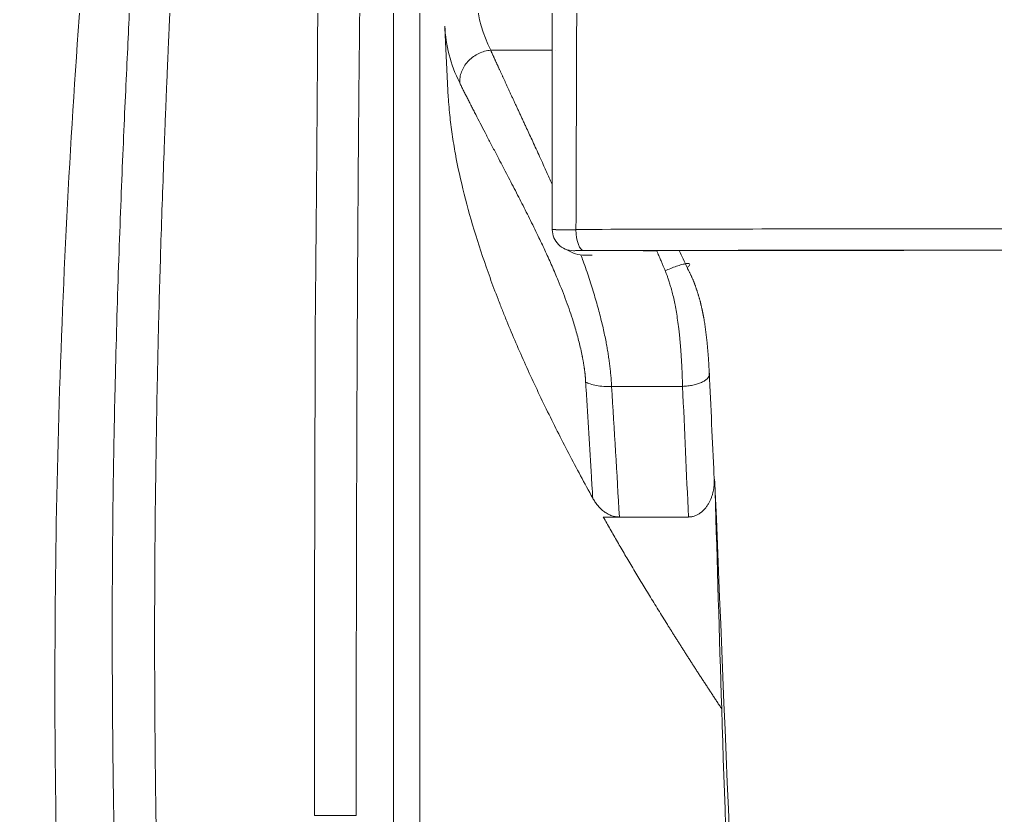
# Model space of a CAD drawing. Extents: x 3349 to 5808, y -3 to 827.
# Drawn here: x 3845.7 to 3864.19, y 367.55 to 382.64 of the extents above; entities that cross this region are included whole.
import ezdxf

# ---------------------------------------------------------------- set-up
doc = ezdxf.new("R2010")
doc.units = 0
doc.header["$LTSCALE"] = 4
doc.header["$MEASUREMENT"] = 0
doc.layers.add('1', color=7, linetype='CONTINUOUS')

msp = doc.modelspace()

# ---------------------------------------------------------------- linework, layer by layer
at = {"layer": '1', "color": 7, "linetype": 'Continuous', "lineweight": 18}
for p, q in [((3853.759, 382.481), (3853.824, 381.162)), ((3856.019, 378.298), (3856.194, 378.214)), ((3857.067, 373.211), (3858.374, 373.211)), ((3851.285, 367.554), (3852.078, 367.554))]:
    msp.add_line(p, q, dxfattribs=at)
at = {"layer": '1', "color": 7, "linetype": 'Continuous', "lineweight": 13}
for p, q in [((3854.627, 382.059), (3855.793, 382.058)), ((3858.263, 375.687), (3856.918, 375.687))]:
    msp.add_line(p, q, dxfattribs=at)
at = {"layer": '1', "color": 7, "linetype": 'Continuous', "lineweight": 18}
for centre, major_axis, ratio, start_param, end_param in [((3867.788, 383.17), (13.433, 0), 0.413466, 2.674815, 3.343119), ((3856.193, 378.658), (-0.173, -0.36), 0.999927, 5.160838, 6.731779), ((3856.367, 378.574), (-0.173, -0.36), 0.999927, 6.283175, 6.731797), ((3859.365, 367.527), (-0.643, 18.915), 0.015416, 1.2386, 1.461747), ((3859.364, 367.524), (-0.643, 18.9), 0.015416, 1.461515, 1.99653)]:
    msp.add_ellipse(centre, major_axis=major_axis, ratio=ratio, start_param=start_param, end_param=end_param, dxfattribs=at)
at = {"layer": '1', "color": 7, "linetype": 'Continuous', "lineweight": 13}
msp.add_ellipse((3856.393, 378.66), major_axis=(-0.001, 0.4), ratio=0.374833, start_param=1.578289, end_param=3.135943, dxfattribs=at)
at = {"layer": '1', "color": 7, "linetype": 'Continuous', "lineweight": 18}
for points, knots in [([(3867.787, 577.688), (3866.647, 577.688), (3865.515, 577.653), (3863.272, 577.515), (3862.162, 577.412), (3858.869, 577.008), (3856.725, 576.611), (3852.571, 575.59), (3850.561, 574.967), (3847.66, 573.886), (3846.713, 573.501), (3844.859, 572.687), (3843.952, 572.258), (3841.296, 570.908), (3839.611, 569.926), (3836.42, 567.83), (3834.915, 566.716), (3832.091, 564.386), (3830.771, 563.17), (3828.317, 560.663), (3827.183, 559.372), (3825.096, 556.742), (3824.143, 555.404), (3822.412, 552.702), (3821.632, 551.339), (3820.237, 548.61), (3819.622, 547.243), (3818.545, 544.523), (3818.083, 543.17), (3817.299, 540.493), (3816.978, 539.169), (3816.461, 536.563), (3816.264, 535.281), (3815.98, 532.77), (3815.892, 531.541), (3815.811, 529.142), (3815.818, 527.973), (3815.916, 525.699), (3816.007, 524.595), (3816.256, 522.458), (3816.414, 521.425), (3816.785, 519.431), (3816.998, 518.47), (3817.466, 516.623), (3817.722, 515.737), (3818.261, 514.038), (3818.545, 513.225), (3819.13, 511.673), (3819.431, 510.933), (3820.04, 509.523), (3820.348, 508.854), (3820.961, 507.583), (3821.267, 506.982), (3821.868, 505.845), (3822.163, 505.31), (3822.737, 504.302), (3823.015, 503.83), (3823.547, 502.945), (3823.802, 502.533), (3824.284, 501.767), (3824.511, 501.413), (3825.146, 500.434), (3825.509, 499.894), (3825.951, 499.247), (3826.081, 499.059), (3826.25, 498.816), (3826.302, 498.742), (3826.373, 498.641), (3826.407, 498.593), (3826.444, 498.541), (3826.461, 498.516), (3826.47, 498.504), (3826.474, 498.498), (3826.476, 498.495), (3826.477, 498.494), (3826.477, 498.493), (3826.478, 498.493), (3826.478, 498.492), (3826.478, 498.492), (3826.478, 498.492), (3826.478, 498.492), (3826.478, 498.492), (3827.078, 497.644), (3827.7, 496.803), (3828.999, 495.145), (3829.675, 494.328), (3830.726, 493.122), (3831.082, 492.724), (3831.807, 491.933), (3832.175, 491.541), (3833.296, 490.377), (3834.063, 489.615), (3835.223, 488.48), (3835.611, 488.103), (3836.388, 487.348), (3836.776, 486.97), (3837.939, 485.83), (3838.712, 485.064), (3840.242, 483.506), (3840.999, 482.715), (3842.486, 481.1), (3843.217, 480.275), (3844.636, 478.582), (3845.326, 477.714), (3846.647, 475.926), (3847.279, 475.006), (3848.171, 473.584), (3848.459, 473.103), (3849.014, 472.126), (3849.281, 471.631), (3850.053, 470.124), (3850.528, 469.093), (3851.177, 467.513), (3851.383, 466.981), (3851.774, 465.906), (3851.96, 465.363), (3852.487, 463.722), (3852.799, 462.61), (3853.355, 460.359), (3853.598, 459.219), (3854.023, 456.919), (3854.205, 455.759), (3854.521, 453.422), (3854.655, 452.245), (3854.885, 449.88), (3854.982, 448.691), (3855.086, 447.198), (3855.109, 446.862), (3855.131, 446.52), (3855.133, 446.478), (3855.134, 446.469), (3855.134, 446.464), (3855.135, 446.449), (3855.137, 446.42), (3855.144, 446.313), (3855.159, 446.059), (3855.211, 445.197), (3855.253, 444.404), (3855.346, 442.48), (3855.397, 432.158), (3855.485, 429.491), (3855.52, 428.132), (3855.58, 425.364), (3855.605, 423.955), (3855.646, 421.087), (3855.664, 419.628), (3855.695, 416.66), (3855.708, 415.152), (3855.73, 412.085), (3855.74, 410.527), (3855.749, 408.746), (3855.75, 408.523), (3855.751, 408.297), (3855.751, 408.269), (3855.751, 408.264), (3855.751, 408.262), (3855.751, 408.258), (3855.751, 408.249), (3855.751, 408.224), (3855.752, 408.14), (3855.753, 407.942), (3855.756, 407.275), (3855.758, 406.676), (3855.764, 405.252), (3855.767, 404.322), (3855.775, 401.586), (3855.779, 399.837), (3855.785, 396.489), (3855.787, 394.889), (3855.791, 390.315), (3855.792, 387.565), (3855.793, 382.663), (3855.793, 380.511), (3855.793, 378.658)], [0, 0, 0, 0, 0.007812, 0.007812, 0.015625, 0.015625, 0.03125, 0.03125, 0.046875, 0.046875, 0.054687, 0.054687, 0.0625, 0.0625, 0.078125, 0.078125, 0.09375, 0.09375, 0.109375, 0.109375, 0.125, 0.125, 0.140625, 0.140625, 0.15625, 0.15625, 0.171875, 0.171875, 0.1875, 0.1875, 0.203125, 0.203125, 0.21875, 0.21875, 0.234375, 0.234375, 0.25, 0.25, 0.265625, 0.265625, 0.28125, 0.28125, 0.296875, 0.296875, 0.3125, 0.3125, 0.328125, 0.328125, 0.34375, 0.34375, 0.359375, 0.359375, 0.375, 0.375, 0.390625, 0.390625, 0.40625, 0.40625, 0.421875, 0.421875, 0.4375, 0.4375, 0.46875, 0.46875, 0.484375, 0.484375, 0.492187, 0.492187, 0.496094, 0.498047, 0.499023, 0.499512, 0.499756, 0.499878, 0.499939, 0.499969, 0.499985, 0.499992, 0.499996, 0.499998, 0.499998, 0.5, 0.5, 0.515625, 0.515625, 0.53125, 0.53125, 0.539062, 0.539062, 0.546875, 0.546875, 0.5625, 0.5625, 0.570312, 0.570312, 0.578125, 0.578125, 0.59375, 0.59375, 0.609375, 0.609375, 0.625, 0.625, 0.640625, 0.640625, 0.65625, 0.65625, 0.664062, 0.664062, 0.671875, 0.671875, 0.6875, 0.6875, 0.695312, 0.695312, 0.703125, 0.703125, 0.71875, 0.71875, 0.734375, 0.734375, 0.75, 0.75, 0.765625, 0.765625, 0.78125, 0.78125, 0.785156, 0.785645, 0.785706, 0.785706, 0.785767, 0.785767, 0.785889, 0.786133, 0.787109, 0.789062, 0.796875, 0.796875, 0.8125, 0.8125, 0.828125, 0.828125, 0.84375, 0.84375, 0.859375, 0.859375, 0.875, 0.875, 0.890625, 0.890625, 0.892578, 0.892822, 0.892853, 0.892853, 0.892868, 0.892868, 0.892883, 0.892944, 0.893066, 0.893555, 0.894531, 0.898437, 0.898437, 0.90625, 0.90625, 0.921875, 0.921875, 0.9375, 0.9375, 0.96875, 0.96875, 1, 1, 1, 1]), ([(3847.145, 386.448), (3846.891, 383.77), (3846.699, 381.087), (3846.44, 375.712), (3846.373, 373.024), (3846.367, 368.988), (3846.38, 367.644), (3846.441, 364.956), (3846.487, 363.613), (3846.678, 359.587), (3846.874, 356.907), (3847.146, 354.229)], [0, 0, 0, 0, 0.25, 0.25, 0.5, 0.5, 0.625, 0.625, 0.75, 0.75, 1, 1, 1, 1]), ([(3849.427, 348.831), (3849.427, 348.833), (3849.426, 348.84), (3849.425, 348.854), (3849.423, 348.875), (3849.42, 348.904), (3849.417, 348.943), (3849.412, 348.994), (3849.405, 349.058), (3849.396, 349.138), (3849.384, 349.236), (3849.37, 349.357), (3849.353, 349.501), (3849.332, 349.675), (3849.307, 349.88), (3849.278, 350.123), (3849.246, 350.405), (3849.209, 350.733), (3849.169, 351.111), (3849.126, 351.542), (3849.079, 352.031), (3849.03, 352.582), (3848.978, 353.201), (3848.922, 353.881), (3848.866, 354.614), (3848.809, 355.384), (3848.753, 356.19), (3848.698, 357.028), (3848.644, 357.899), (3848.593, 358.801), (3848.553, 359.567), (3848.523, 360.179), (3848.502, 360.627), (3848.481, 361.079), (3848.462, 361.534), (3848.443, 361.992), (3848.425, 362.453), (3848.408, 362.917), (3848.391, 363.384), (3848.375, 363.855), (3848.361, 364.329), (3848.347, 364.806), (3848.334, 365.285), (3848.321, 365.766), (3848.31, 366.249), (3848.299, 366.733), (3848.29, 367.216), (3848.283, 367.577), (3848.279, 367.833), (3848.277, 368), (3848.274, 368.217), (3848.271, 368.482), (3848.268, 368.796), (3848.265, 369.16), (3848.262, 369.572), (3848.26, 370.032), (3848.258, 370.54), (3848.258, 371.245), (3848.261, 372.077), (3848.267, 372.967), (3848.275, 373.706), (3848.284, 374.287), (3848.293, 374.901), (3848.307, 375.728), (3848.334, 376.938), (3848.378, 378.48), (3848.417, 379.593), (3848.441, 380.23), (3848.445, 380.339), (3848.449, 380.448), (3848.453, 380.555), (3848.457, 380.662), (3848.461, 380.767), (3848.466, 380.872), (3848.47, 380.976), (3848.474, 381.079), (3848.478, 381.181), (3848.482, 381.283), (3848.486, 381.383), (3848.491, 381.482), (3848.495, 381.581), (3848.499, 381.678), (3848.503, 381.775), (3848.507, 381.871), (3848.511, 381.965), (3848.515, 382.059), (3848.519, 382.152), (3848.523, 382.244), (3848.527, 382.335), (3848.531, 382.425), (3848.535, 382.514), (3848.539, 382.602), (3848.543, 382.689), (3848.547, 382.775), (3848.551, 382.861), (3848.555, 382.945), (3848.558, 383.028), (3848.562, 383.111), (3848.566, 383.192), (3848.569, 383.272), (3848.573, 383.352), (3848.577, 383.43), (3848.58, 383.508), (3848.584, 383.584), (3848.587, 383.659), (3848.59, 383.734), (3848.594, 383.807), (3848.597, 383.88), (3848.6, 383.951), (3848.603, 384.022), (3848.607, 384.091), (3848.61, 384.159), (3848.613, 384.227), (3848.616, 384.293), (3848.619, 384.358), (3848.621, 384.423), (3848.624, 384.486), (3848.627, 384.548), (3848.63, 384.61), (3848.632, 384.67), (3848.635, 384.729), (3848.637, 384.787), (3848.64, 384.845), (3848.642, 384.901), (3848.644, 384.956), (3848.646, 385.01), (3848.648, 385.063), (3848.651, 385.116), (3848.653, 385.167), (3848.654, 385.217), (3848.656, 385.266), (3848.658, 385.314), (3848.66, 385.361), (3848.661, 385.408), (3848.663, 385.453), (3848.665, 385.497), (3848.666, 385.54), (3848.667, 385.582), (3848.669, 385.623), (3848.67, 385.663), (3848.671, 385.702), (3848.672, 385.741), (3848.673, 385.778), (3848.674, 385.814), (3848.675, 385.849), (3848.675, 385.883), (3848.676, 385.916), (3848.677, 385.948), (3848.677, 385.979), (3848.678, 386.009), (3848.678, 386.038), (3848.678, 386.066), (3848.678, 386.093), (3848.679, 386.119), (3848.679, 386.144), (3848.678, 386.168), (3848.678, 386.191), (3848.678, 386.213), (3848.678, 386.234), (3848.677, 386.254), (3848.677, 386.273), (3848.676, 386.291), (3848.676, 386.302), (3848.676, 386.307)], [0, 0, 0, 0, 0.00099, 0.002837, 0.005539, 0.009095, 0.0135, 0.018752, 0.024849, 0.031786, 0.039564, 0.048182, 0.057642, 0.067949, 0.079107, 0.09112, 0.103993, 0.117734, 0.13235, 0.147828, 0.164129, 0.181242, 0.199199, 0.218109, 0.23702, 0.255925, 0.274805, 0.29363, 0.312461, 0.331392, 0.350379, 0.359268, 0.368144, 0.376998, 0.385827, 0.394638, 0.403437, 0.412231, 0.421028, 0.429834, 0.438657, 0.447499, 0.456356, 0.465222, 0.47409, 0.482954, 0.491808, 0.500646, 0.502803, 0.505861, 0.509821, 0.514683, 0.520445, 0.527111, 0.534686, 0.543173, 0.55257, 0.562872, 0.582437, 0.59932, 0.613535, 0.625086, 0.633277, 0.649819, 0.674719, 0.707978, 0.749589, 0.7523, 0.755009, 0.757716, 0.760421, 0.763123, 0.765823, 0.768521, 0.771217, 0.77391, 0.776601, 0.77929, 0.781977, 0.784661, 0.787343, 0.790023, 0.7927, 0.795376, 0.798049, 0.800719, 0.803388, 0.806054, 0.808717, 0.811379, 0.814038, 0.816694, 0.819349, 0.822001, 0.824651, 0.827298, 0.829943, 0.832586, 0.835226, 0.837864, 0.840499, 0.843132, 0.845763, 0.848391, 0.851017, 0.853641, 0.856262, 0.858881, 0.861497, 0.864111, 0.866722, 0.869331, 0.871938, 0.874542, 0.877144, 0.879744, 0.882341, 0.884936, 0.887529, 0.89012, 0.892708, 0.895295, 0.897879, 0.900462, 0.903043, 0.905622, 0.908199, 0.910775, 0.913349, 0.915921, 0.918492, 0.921061, 0.923629, 0.926195, 0.92876, 0.931323, 0.933886, 0.936447, 0.939007, 0.941565, 0.944123, 0.946679, 0.949234, 0.951787, 0.954339, 0.95689, 0.959439, 0.961986, 0.964532, 0.967077, 0.96962, 0.972161, 0.974701, 0.977239, 0.979775, 0.98231, 0.984842, 0.987373, 0.989902, 0.99243, 0.994955, 0.997478, 1, 1, 1, 1]), ([(3852.788, 385.924), (3852.788, 385.924), (3852.788, 385.923), (3852.788, 385.912), (3852.788, 385.876), (3852.788, 385.75), (3852.788, 385.66), (3852.788, 385.426), (3852.788, 385.283), (3852.788, 384.944), (3852.788, 384.749), (3852.788, 384.308), (3852.788, 384.063), (3852.788, 383.524), (3852.788, 383.231), (3852.788, 382.599), (3852.788, 382.26), (3852.788, 381.54), (3852.788, 381.159), (3852.788, 380.358), (3852.788, 379.937), (3852.788, 379.062), (3852.788, 378.606), (3852.788, 377.664), (3852.788, 377.177), (3852.788, 376.176), (3852.788, 375.663), (3852.788, 374.612), (3852.788, 374.076), (3852.788, 372.986), (3852.788, 372.432), (3852.788, 371.311), (3852.788, 370.744), (3852.788, 369.603), (3852.788, 369.028), (3852.788, 367.876), (3852.788, 367.299), (3852.788, 366.146), (3852.788, 365.571), (3852.788, 364.429), (3852.788, 363.861), (3852.788, 362.739), (3852.788, 362.183), (3852.788, 361.091), (3852.788, 360.553), (3852.788, 360.026)], [0, 0, 0, 0, 0.008025, 0.008025, 0.055262, 0.055262, 0.102499, 0.102499, 0.149736, 0.149736, 0.196973, 0.196973, 0.24421, 0.24421, 0.291447, 0.291447, 0.338683, 0.338683, 0.38592, 0.38592, 0.433157, 0.433157, 0.480394, 0.480394, 0.527631, 0.527631, 0.574868, 0.574868, 0.622105, 0.622105, 0.669342, 0.669342, 0.716579, 0.716579, 0.763816, 0.763816, 0.811052, 0.811052, 0.858289, 0.858289, 0.905526, 0.905526, 0.952763, 0.952763, 1, 1, 1, 1]), ([(3852.078, 367.554), (3852.078, 368.468), (3852.078, 369.382), (3852.081, 371.191), (3852.082, 372.086), (3852.087, 373.838), (3852.09, 374.695), (3852.096, 376.353), (3852.1, 377.154), (3852.109, 378.682), (3852.114, 379.41), (3852.125, 380.777), (3852.13, 381.417), (3852.143, 382.594), (3852.149, 383.132), (3852.163, 384.094), (3852.17, 384.518), (3852.177, 384.882)], [0, 0, 0, 0, 0.125, 0.125, 0.25, 0.25, 0.375, 0.375, 0.5, 0.5, 0.625, 0.625, 0.75, 0.75, 0.875, 0.875, 1, 1, 1, 1]), ([(3851.349, 382.848), (3851.349, 382.835), (3851.349, 382.81), (3851.349, 382.771), (3851.349, 382.732), (3851.349, 382.693), (3851.348, 382.654), (3851.348, 382.614), (3851.348, 382.575), (3851.348, 382.535), (3851.348, 382.495), (3851.347, 382.455), (3851.347, 382.414), (3851.347, 382.374), (3851.347, 382.333), (3851.347, 382.292), (3851.346, 382.251), (3851.346, 382.209), (3851.346, 382.168), (3851.346, 382.126), (3851.345, 382.084), (3851.345, 382.042), (3851.345, 382), (3851.345, 381.957), (3851.344, 381.914), (3851.344, 381.871), (3851.344, 381.828), (3851.344, 381.785), (3851.343, 381.742), (3851.343, 381.698), (3851.343, 381.654), (3851.342, 381.61), (3851.342, 381.566), (3851.342, 381.521), (3851.342, 381.477), (3851.341, 381.432), (3851.341, 381.387), (3851.341, 381.342), (3851.34, 381.297), (3851.34, 381.251), (3851.34, 381.205), (3851.339, 381.16), (3851.339, 381.114), (3851.339, 381.067), (3851.338, 381.021), (3851.338, 380.974), (3851.338, 380.927), (3851.337, 380.88), (3851.337, 380.833), (3851.337, 380.786), (3851.336, 380.738), (3851.336, 380.691), (3851.336, 380.643), (3851.335, 380.595), (3851.335, 380.547), (3851.334, 380.498), (3851.334, 380.45), (3851.334, 380.401), (3851.333, 380.352), (3851.333, 380.303), (3851.333, 380.253), (3851.332, 380.204), (3851.332, 380.154), (3851.331, 380.104), (3851.331, 380.054), (3851.331, 380.004), (3851.33, 379.954), (3851.33, 379.903), (3851.329, 379.853), (3851.329, 379.802), (3851.329, 379.751), (3851.328, 379.7), (3851.328, 379.648), (3851.327, 379.597), (3851.327, 379.545), (3851.326, 379.493), (3851.326, 379.441), (3851.325, 379.389), (3851.325, 379.336), (3851.325, 379.284), (3851.324, 379.231), (3851.324, 379.178), (3851.323, 379.125), (3851.323, 379.072), (3851.322, 379.019), (3851.322, 378.965), (3851.321, 378.911), (3851.321, 378.858), (3851.32, 378.804), (3851.32, 378.749), (3851.319, 378.695), (3851.319, 378.641), (3851.318, 378.586), (3851.318, 378.531), (3851.317, 378.476), (3851.317, 378.421), (3851.316, 378.366), (3851.316, 378.31), (3851.315, 378.255), (3851.315, 378.199), (3851.314, 378.143), (3851.314, 378.087), (3851.313, 378.031), (3851.313, 377.974), (3851.312, 377.918), (3851.312, 377.861), (3851.311, 377.804), (3851.311, 377.747), (3851.31, 377.69), (3851.31, 377.633), (3851.309, 377.575), (3851.308, 377.518), (3851.308, 377.46), (3851.307, 377.402), (3851.307, 377.344), (3851.306, 377.286), (3851.306, 377.228), (3851.305, 377.169), (3851.304, 377.11), (3851.304, 377.052), (3851.303, 377.012), (3851.303, 376.993)], [0, 0, 0, 0, 0.008235, 0.016473, 0.024714, 0.032958, 0.041204, 0.049453, 0.057706, 0.065961, 0.074219, 0.082479, 0.090743, 0.099009, 0.107279, 0.115551, 0.123826, 0.132104, 0.140384, 0.148668, 0.156954, 0.165244, 0.173536, 0.181831, 0.190128, 0.198429, 0.206733, 0.215039, 0.223348, 0.23166, 0.239975, 0.248293, 0.256614, 0.264937, 0.273263, 0.281593, 0.289925, 0.29826, 0.306597, 0.314938, 0.323281, 0.331628, 0.339977, 0.348329, 0.356684, 0.365041, 0.373402, 0.381765, 0.390131, 0.398501, 0.406873, 0.415247, 0.423625, 0.432006, 0.440389, 0.448775, 0.457164, 0.465556, 0.473951, 0.482349, 0.490749, 0.499152, 0.507559, 0.515968, 0.524379, 0.532794, 0.541212, 0.549632, 0.558056, 0.566482, 0.574911, 0.583343, 0.591777, 0.600215, 0.608655, 0.617099, 0.625545, 0.633994, 0.642446, 0.6509, 0.659358, 0.667818, 0.676281, 0.684748, 0.693216, 0.701688, 0.710163, 0.71864, 0.727121, 0.735604, 0.74409, 0.752579, 0.761071, 0.769566, 0.778063, 0.786563, 0.795067, 0.803573, 0.812082, 0.820593, 0.829108, 0.837625, 0.846146, 0.854669, 0.863195, 0.871724, 0.880256, 0.88879, 0.897328, 0.905868, 0.914411, 0.922957, 0.931506, 0.940058, 0.948612, 0.95717, 0.96573, 0.974293, 0.982859, 0.991428, 1, 1, 1, 1]), ([(3854.04, 381.438), (3853.953, 381.615), (3853.885, 381.794), (3853.791, 382.153), (3853.764, 382.334), (3853.758, 382.515)], [0, 0, 0, 0, 0.5, 0.5, 1, 1, 1, 1]), ([(3856.426, 375.769), (3856.426, 375.774), (3856.426, 375.784), (3856.425, 375.801), (3856.424, 375.817), (3856.423, 375.833), (3856.422, 375.85), (3856.42, 375.867), (3856.419, 375.885), (3856.417, 375.902), (3856.415, 375.92), (3856.413, 375.939), (3856.411, 375.957), (3856.409, 375.976), (3856.406, 375.995), (3856.403, 376.014), (3856.401, 376.034), (3856.398, 376.054), (3856.395, 376.074), (3856.391, 376.094), (3856.388, 376.115), (3856.384, 376.136), (3856.381, 376.157), (3856.377, 376.178), (3856.373, 376.2), (3856.369, 376.222), (3856.364, 376.245), (3856.353, 376.302), (3856.333, 376.396), (3856.302, 376.526), (3856.268, 376.657), (3856.231, 376.789), (3856.184, 376.94), (3856.128, 377.111), (3856.059, 377.303), (3855.985, 377.497), (3855.895, 377.719), (3855.79, 377.967), (3855.668, 378.238), (3855.558, 378.47), (3855.463, 378.667), (3855.382, 378.83), (3855.301, 378.992), (3855.219, 379.154), (3855.135, 379.317), (3855.051, 379.481), (3854.966, 379.644), (3854.883, 379.804), (3854.802, 379.959), (3854.713, 380.129), (3854.618, 380.309), (3854.52, 380.497), (3854.428, 380.674), (3854.364, 380.799), (3854.322, 380.88), (3854.301, 380.921), (3854.28, 380.961), (3854.26, 381), (3854.24, 381.04), (3854.22, 381.078), (3854.2, 381.116), (3854.181, 381.154), (3854.162, 381.191), (3854.144, 381.228), (3854.126, 381.264), (3854.108, 381.3), (3854.09, 381.335), (3854.073, 381.37), (3854.056, 381.404), (3854.046, 381.427), (3854.04, 381.438)], [0, 0, 0, 0, 0.002341, 0.004711, 0.007108, 0.009534, 0.011989, 0.014474, 0.016988, 0.019533, 0.022109, 0.024716, 0.027355, 0.030025, 0.032727, 0.035462, 0.03823, 0.041031, 0.043865, 0.046733, 0.049635, 0.052571, 0.055541, 0.058546, 0.061586, 0.064662, 0.067772, 0.070919, 0.08884, 0.10685, 0.124991, 0.143301, 0.161819, 0.188324, 0.215516, 0.24348, 0.272292, 0.312776, 0.353936, 0.395928, 0.42203, 0.448546, 0.475503, 0.502927, 0.530844, 0.560216, 0.589624, 0.619095, 0.648657, 0.678337, 0.718278, 0.757711, 0.7967, 0.835315, 0.845213, 0.855158, 0.865151, 0.875193, 0.885286, 0.895431, 0.905629, 0.915881, 0.926189, 0.936554, 0.946977, 0.957459, 0.968001, 0.978604, 0.98927, 1, 1, 1, 1]), ([(3853.821, 381.224), (3853.828, 381.094), (3853.838, 380.962), (3853.864, 380.709), (3853.879, 380.588), (3853.906, 380.404), (3853.915, 380.342), (3853.936, 380.218), (3853.946, 380.156), (3854.003, 379.844), (3854.059, 379.59), (3854.188, 379.076), (3854.261, 378.815), (3854.425, 378.286), (3854.516, 378.019), (3854.663, 377.612), (3854.714, 377.475), (3854.794, 377.269), (3854.821, 377.201), (3854.875, 377.063), (3855.014, 376.719), (3855.163, 376.373), (3855.413, 375.817), (3855.544, 375.538), (3855.817, 374.979), (3855.959, 374.698), (3856.252, 374.135), (3856.404, 373.852), (3856.561, 373.568)], [0, 0, 0, 0, 0.058873, 0.058873, 0.111158, 0.111158, 0.1373, 0.1373, 0.163442, 0.163442, 0.268012, 0.268012, 0.372582, 0.372582, 0.477151, 0.477151, 0.529436, 0.529436, 0.555579, 0.555579, 0.581721, 0.686291, 0.686291, 0.790861, 0.790861, 0.89543, 0.89543, 1, 1, 1, 1]), ([(3855.793, 378.658), (3855.793, 378.658), (3855.793, 378.658), (3855.793, 378.658), (3855.793, 378.658), (3855.794, 378.658), (3855.795, 378.658), (3855.796, 378.658), (3855.797, 378.658), (3855.798, 378.658), (3855.8, 378.658), (3855.801, 378.658), (3855.803, 378.658), (3855.805, 378.658), (3855.808, 378.658), (3855.81, 378.658), (3855.813, 378.658), (3855.815, 378.658), (3855.818, 378.658), (3855.821, 378.658), (3855.824, 378.658), (3855.828, 378.658), (3855.831, 378.658), (3855.835, 378.658), (3855.839, 378.658), (3855.842, 378.658), (3855.846, 378.658), (3855.851, 378.658), (3855.855, 378.658), (3855.859, 378.657), (3855.864, 378.657), (3855.868, 378.657), (3855.873, 378.657), (3855.877, 378.657), (3855.882, 378.657), (3855.887, 378.657), (3855.892, 378.657), (3855.897, 378.657), (3855.902, 378.657), (3855.906, 378.657), (3855.909, 378.657), (3855.91, 378.657)], [0, 0, 0, 0, 0.028734, 0.057375, 0.085916, 0.114353, 0.142681, 0.170894, 0.198987, 0.226957, 0.254797, 0.282505, 0.310074, 0.337501, 0.364782, 0.391911, 0.418887, 0.445703, 0.472357, 0.498845, 0.525164, 0.55131, 0.577279, 0.603069, 0.628677, 0.654099, 0.679333, 0.704376, 0.729226, 0.75388, 0.778336, 0.802592, 0.826646, 0.850496, 0.874139, 0.897575, 0.920802, 0.943818, 0.966622, 0.989212, 1, 1, 1, 1]), ([(3856.243, 378.662), (3857.996, 378.667), (3861.781, 378.674), (3867.788, 378.678), (3873.794, 378.674), (3877.579, 378.667), (3879.332, 378.662)], [0, 0, 0, 0, 0.239593, 0.5, 0.760406, 1, 1, 1, 1]), ([(3856.193, 378.258), (3856.193, 378.259), (3856.195, 378.259), (3856.207, 378.259), (3856.231, 378.259), (3856.268, 378.26), (3856.322, 378.26), (3856.368, 378.26), (3856.393, 378.26)], [0, 0, 0, 0, 0.12814, 0.266984, 0.424072, 0.597613, 0.78851, 1, 1, 1, 1]), ([(3856.393, 378.26), (3857.352, 378.262), (3859.282, 378.266), (3862.204, 378.269), (3865.007, 378.272), (3867.58, 378.272), (3869.867, 378.272), (3871.899, 378.271), (3873.709, 378.269), (3875.319, 378.267), (3876.748, 378.265), (3878.018, 378.262), (3878.809, 378.261), (3879.182, 378.26)], [0, 0, 0, 0, 0.132609, 0.262041, 0.385737, 0.49541, 0.592091, 0.679102, 0.757458, 0.827947, 0.89135, 0.948442, 1, 1, 1, 1]), ([(3867.787, 378.268), (3865.818, 378.268), (3862.324, 378.266), (3858.951, 378.261), (3857.517, 378.258)], [0, 0, 0, 0, 0.564438, 1, 1, 1, 1]), ([(3856.367, 378.174), (3856.368, 378.174), (3856.383, 378.174), (3856.447, 378.173), (3856.511, 378.173), (3856.548, 378.173)], [0, 0, 0, 0, 0.334577, 0.669153, 1, 1, 1, 1]), ([(3857.934, 377.879), (3857.938, 377.868), (3857.948, 377.842), (3857.965, 377.796), (3857.987, 377.737), (3858.011, 377.662), (3858.039, 377.573), (3858.067, 377.468), (3858.096, 377.352), (3858.122, 377.226), (3858.147, 377.089), (3858.17, 376.939), (3858.187, 376.807), (3858.2, 376.7), (3858.208, 376.623), (3858.215, 376.547), (3858.221, 376.473), (3858.227, 376.401), (3858.232, 376.33), (3858.237, 376.262), (3858.241, 376.196), (3858.245, 376.131), (3858.248, 376.069), (3858.251, 376.008), (3858.254, 375.95), (3858.256, 375.893), (3858.258, 375.839), (3858.26, 375.786), (3858.262, 375.736), (3858.263, 375.703), (3858.263, 375.687)], [0, 0, 0, 0, 0.015329, 0.037029, 0.065167, 0.099817, 0.14106, 0.188995, 0.243739, 0.298674, 0.35962, 0.426662, 0.499885, 0.535117, 0.569667, 0.603524, 0.636678, 0.669119, 0.700838, 0.731825, 0.762073, 0.791573, 0.82032, 0.848307, 0.875531, 0.901987, 0.927669, 0.952569, 0.976681, 1, 1, 1, 1]), ([(3858.348, 377.937), (3858.352, 377.93), (3858.359, 377.917), (3858.369, 377.897), (3858.38, 377.877), (3858.39, 377.857), (3858.4, 377.836), (3858.41, 377.816), (3858.42, 377.796), (3858.429, 377.775), (3858.438, 377.755), (3858.447, 377.735), (3858.456, 377.714), (3858.465, 377.694), (3858.473, 377.673), (3858.482, 377.652), (3858.49, 377.632), (3858.498, 377.611), (3858.505, 377.59), (3858.513, 377.57), (3858.52, 377.549), (3858.527, 377.528), (3858.535, 377.507), (3858.541, 377.486), (3858.548, 377.465), (3858.555, 377.445), (3858.561, 377.424), (3858.567, 377.403), (3858.574, 377.382), (3858.579, 377.361), (3858.585, 377.339), (3858.591, 377.318), (3858.597, 377.297), (3858.602, 377.276), (3858.607, 377.255), (3858.612, 377.234), (3858.617, 377.213), (3858.622, 377.191), (3858.627, 377.17), (3858.632, 377.149), (3858.636, 377.128), (3858.641, 377.107), (3858.645, 377.085), (3858.649, 377.064), (3858.653, 377.043), (3858.657, 377.021), (3858.661, 377), (3858.667, 376.969), (3858.674, 376.928), (3858.682, 376.877), (3858.69, 376.827), (3858.697, 376.777), (3858.703, 376.727), (3858.71, 376.677), (3858.716, 376.627), (3858.721, 376.577), (3858.726, 376.528), (3858.731, 376.479), (3858.736, 376.43), (3858.74, 376.381), (3858.744, 376.332), (3858.748, 376.284), (3858.751, 376.235), (3858.755, 376.187), (3858.758, 376.139), (3858.761, 376.092), (3858.763, 376.044), (3858.766, 375.997), (3858.768, 375.965), (3858.768, 375.95)], [0, 0, 0, 0, 0.01131, 0.022586, 0.033826, 0.045033, 0.056206, 0.067346, 0.078454, 0.089531, 0.100576, 0.111591, 0.122576, 0.133532, 0.144459, 0.155359, 0.166231, 0.177076, 0.187896, 0.19869, 0.20946, 0.220205, 0.230928, 0.241627, 0.252305, 0.262961, 0.273597, 0.284212, 0.294809, 0.305387, 0.315947, 0.32649, 0.337016, 0.347527, 0.358023, 0.368505, 0.378973, 0.389428, 0.399871, 0.410302, 0.420723, 0.431134, 0.441536, 0.451929, 0.462315, 0.472694, 0.483066, 0.493433, 0.518026, 0.542507, 0.566886, 0.591173, 0.615379, 0.639512, 0.663585, 0.687606, 0.711586, 0.735536, 0.759467, 0.783388, 0.807311, 0.831246, 0.855203, 0.879193, 0.903226, 0.927313, 0.951464, 0.97569, 1, 1, 1, 1]), ([(3851.303, 376.993), (3851.303, 376.973), (3851.303, 376.934), (3851.303, 376.875), (3851.303, 376.816), (3851.303, 376.757), (3851.302, 376.697), (3851.302, 376.638), (3851.302, 376.578), (3851.302, 376.518), (3851.302, 376.457), (3851.301, 376.397), (3851.301, 376.336), (3851.301, 376.275), (3851.301, 376.214), (3851.301, 376.152), (3851.3, 376.091), (3851.3, 376.029), (3851.3, 375.967), (3851.3, 375.905), (3851.3, 375.842), (3851.299, 375.779), (3851.299, 375.716), (3851.299, 375.653), (3851.299, 375.59), (3851.299, 375.526), (3851.299, 375.463), (3851.298, 375.399), (3851.298, 375.334), (3851.298, 375.27), (3851.298, 375.205), (3851.298, 375.141), (3851.297, 375.076), (3851.297, 375.01), (3851.297, 374.945), (3851.297, 374.879), (3851.297, 374.814), (3851.297, 374.747), (3851.296, 374.681), (3851.296, 374.615), (3851.296, 374.548), (3851.296, 374.481), (3851.296, 374.414), (3851.295, 374.347), (3851.295, 374.279), (3851.295, 374.212), (3851.295, 374.144), (3851.295, 374.076), (3851.295, 374.007), (3851.294, 373.939), (3851.294, 373.87), (3851.294, 373.801), (3851.294, 373.732), (3851.294, 373.663), (3851.294, 373.593), (3851.293, 373.524), (3851.293, 373.454), (3851.293, 373.384), (3851.293, 373.314), (3851.293, 373.243), (3851.293, 373.172), (3851.292, 373.102), (3851.292, 373.031), (3851.292, 372.959), (3851.292, 372.888), (3851.292, 372.816), (3851.292, 372.745), (3851.292, 372.673), (3851.291, 372.6), (3851.291, 372.528), (3851.291, 372.455), (3851.291, 372.383), (3851.291, 372.31), (3851.291, 372.237), (3851.291, 372.163), (3851.29, 372.09), (3851.29, 372.016), (3851.29, 371.943), (3851.29, 371.869), (3851.29, 371.794), (3851.29, 371.72), (3851.29, 371.646), (3851.289, 371.571), (3851.289, 371.496), (3851.289, 371.421), (3851.289, 371.346), (3851.289, 371.27), (3851.289, 371.195), (3851.289, 371.119), (3851.289, 371.043), (3851.288, 370.967), (3851.288, 370.891), (3851.288, 370.814), (3851.288, 370.738), (3851.288, 370.661), (3851.288, 370.584), (3851.288, 370.507), (3851.288, 370.43), (3851.287, 370.352), (3851.287, 370.275), (3851.287, 370.197), (3851.287, 370.119), (3851.287, 370.041), (3851.287, 369.963), (3851.287, 369.885), (3851.287, 369.807), (3851.287, 369.728), (3851.287, 369.649), (3851.286, 369.57), (3851.286, 369.491), (3851.286, 369.412), (3851.286, 369.333), (3851.286, 369.253), (3851.286, 369.174), (3851.286, 369.094), (3851.286, 369.014), (3851.286, 368.934), (3851.286, 368.854), (3851.286, 368.773), (3851.286, 368.693), (3851.285, 368.612), (3851.285, 368.532), (3851.285, 368.451), (3851.285, 368.37), (3851.285, 368.289), (3851.285, 368.208), (3851.285, 368.126), (3851.285, 368.045), (3851.285, 367.963), (3851.285, 367.882), (3851.285, 367.8), (3851.285, 367.718), (3851.285, 367.636), (3851.285, 367.581), (3851.285, 367.554)], [0, 0, 0, 0, 0.006841, 0.013693, 0.020556, 0.02743, 0.034316, 0.041212, 0.04812, 0.05504, 0.06197, 0.068912, 0.075865, 0.082829, 0.089804, 0.096791, 0.103789, 0.110798, 0.117818, 0.124849, 0.131892, 0.138946, 0.146011, 0.153087, 0.160175, 0.167274, 0.174384, 0.181505, 0.188637, 0.195781, 0.202936, 0.210102, 0.21728, 0.224468, 0.231668, 0.238879, 0.246101, 0.253335, 0.260579, 0.267835, 0.275102, 0.282381, 0.28967, 0.296971, 0.304283, 0.311606, 0.318941, 0.326287, 0.333644, 0.341012, 0.348391, 0.355782, 0.363183, 0.370596, 0.378021, 0.385456, 0.392903, 0.400361, 0.40783, 0.41531, 0.422802, 0.430305, 0.437819, 0.445344, 0.45288, 0.460428, 0.467987, 0.475557, 0.483139, 0.490731, 0.498335, 0.50595, 0.513576, 0.521214, 0.528862, 0.536522, 0.544194, 0.551876, 0.559569, 0.567274, 0.57499, 0.582718, 0.590456, 0.598206, 0.605967, 0.613739, 0.621522, 0.629317, 0.637123, 0.64494, 0.652768, 0.660607, 0.668458, 0.67632, 0.684193, 0.692078, 0.699973, 0.70788, 0.715798, 0.723727, 0.731668, 0.73962, 0.747583, 0.755557, 0.763542, 0.771539, 0.779547, 0.787566, 0.795596, 0.803637, 0.81169, 0.819754, 0.827829, 0.835916, 0.844013, 0.852122, 0.860242, 0.868373, 0.876516, 0.88467, 0.892834, 0.901011, 0.909198, 0.917397, 0.925606, 0.933828, 0.94206, 0.950303, 0.958558, 0.966824, 0.975101, 0.98339, 0.991689, 1, 1, 1, 1]), ([(3858.863, 373.923), (3858.864, 373.884), (3858.863, 373.845), (3858.856, 373.768), (3858.85, 373.73), (3858.837, 373.673), (3858.833, 373.654), (3858.821, 373.617), (3858.815, 373.598), (3858.795, 373.542), (3858.778, 373.507), (3858.749, 373.455), (3858.739, 373.438), (3858.716, 373.405), (3858.704, 373.389), (3858.665, 373.343), (3858.636, 373.315), (3858.595, 373.285), (3858.587, 373.279), (3858.569, 373.268), (3858.561, 373.263), (3858.534, 373.248), (3858.515, 373.24), (3858.486, 373.23), (3858.476, 373.226), (3858.456, 373.221), (3858.446, 373.219), (3858.415, 373.214), (3858.395, 373.212), (3858.374, 373.212)], [0, 0, 0, 0, 0.125, 0.125, 0.25, 0.25, 0.3125, 0.3125, 0.375, 0.375, 0.5, 0.5, 0.5625, 0.5625, 0.625, 0.625, 0.75, 0.75, 0.78125, 0.78125, 0.8125, 0.8125, 0.875, 0.875, 0.90625, 0.90625, 0.9375, 0.9375, 1, 1, 1, 1]), ([(3857.067, 373.211), (3857.039, 373.211), (3857.012, 373.213), (3856.972, 373.221), (3856.958, 373.225), (3856.932, 373.232), (3856.919, 373.237), (3856.88, 373.252), (3856.856, 373.264), (3856.82, 373.284), (3856.809, 373.291), (3856.786, 373.306), (3856.775, 373.315), (3856.743, 373.34), (3856.723, 373.358), (3856.685, 373.395), (3856.667, 373.415), (3856.633, 373.456), (3856.618, 373.478), (3856.588, 373.522), (3856.574, 373.545), (3856.561, 373.568)], [0, 0, 0, 0, 0.125, 0.125, 0.1875, 0.1875, 0.25, 0.25, 0.375, 0.375, 0.4375, 0.4375, 0.5, 0.5, 0.625, 0.625, 0.75, 0.75, 0.875, 0.875, 1, 1, 1, 1])]:
    msp.add_open_spline(points, degree=3, knots=knots, dxfattribs=at)
at = {"layer": '1', "color": 7, "linetype": 'Continuous', "lineweight": 13}
for points, knots in [([(3856.243, 378.657), (3856.244, 379.076), (3856.252, 381.175), (3856.263, 384.79), (3856.276, 389.37), (3856.285, 393.539), (3856.29, 397.344), (3856.293, 400.81), (3856.292, 403.96), (3856.288, 406.866), (3856.282, 409.65), (3856.272, 412.425), (3856.258, 415.229), (3856.24, 418.032), (3856.216, 420.829), (3856.185, 423.701), (3856.138, 426.779), (3856.065, 430.144), (3855.948, 442.769), (3855.768, 446.455), (3855.513, 449.996), (3855.185, 453.245), (3854.787, 456.167), (3854.327, 458.792), (3853.814, 461.149), (3853.262, 463.259), (3852.683, 465.152), (3852.076, 466.884), (3851.421, 468.532), (3850.696, 470.153), (3849.897, 471.749), (3849.031, 473.299), (3848.087, 474.822), (3847.026, 476.381), (3845.799, 478.03), (3844.402, 479.759), (3842.891, 481.494), (3841.363, 483.145), (3839.903, 484.653), (3838.553, 486.005), (3837.32, 487.217), (3836.199, 488.305), (3835.186, 489.289), (3834.272, 490.188), (3833.435, 491.027), (3832.645, 491.844), (3831.866, 492.678), (3831.067, 493.564), (3830.229, 494.533), (3829.346, 495.6), (3828.427, 496.77), (3827.474, 498.051), (3826.48, 499.46), (3825.431, 501.025), (3824.316, 502.772), (3823.142, 504.733), (3821.946, 506.915), (3820.809, 509.247), (3819.817, 511.573), (3819.017, 513.744), (3818.397, 515.693), (3817.922, 517.432), (3817.558, 518.988), (3817.281, 520.381), (3817.071, 521.631), (3816.911, 522.763), (3816.788, 523.81), (3816.693, 524.815), (3816.62, 525.831), (3816.567, 526.918), (3816.538, 528.124), (3816.545, 529.466), (3816.596, 530.887), (3816.691, 532.29), (3816.82, 533.604), (3816.974, 534.833), (3817.155, 536.029), (3817.373, 537.249), (3817.641, 538.54), (3817.974, 539.935), (3818.39, 541.453), (3818.908, 543.103), (3819.546, 544.888), (3820.332, 546.817), (3821.297, 548.901), (3822.484, 551.153), (3823.943, 553.58), (3825.735, 556.181), (3827.909, 558.912), (3830.445, 561.646), (3833.204, 564.194), (3835.985, 566.405), (3838.636, 568.238), (3841.105, 569.737), (3843.392, 570.968), (3845.505, 571.98), (3847.449, 572.811), (3849.233, 573.496), (3850.879, 574.065), (3852.406, 574.54), (3853.82, 574.936), (3855.123, 575.264), (3856.318, 575.536), (3857.414, 575.76), (3858.419, 575.945), (3859.34, 576.097), (3860.183, 576.222), (3860.955, 576.325), (3861.66, 576.409), (3862.305, 576.478), (3862.896, 576.535), (3863.437, 576.58), (3863.932, 576.618), (3864.386, 576.648), (3864.801, 576.672), (3865.18, 576.691), (3865.524, 576.707), (3865.837, 576.719), (3866.12, 576.728), (3866.377, 576.735), (3866.608, 576.741), (3866.815, 576.745), (3866.999, 576.748), (3867.166, 576.75), (3867.323, 576.751), (3867.478, 576.752), (3867.632, 576.753), (3867.735, 576.753), (3867.787, 576.753)], [0, 0, 0, 0, 0.005332, 0.026657, 0.045928, 0.063518, 0.079622, 0.09428, 0.107542, 0.119646, 0.131211, 0.142915, 0.154909, 0.166846, 0.178543, 0.190457, 0.203359, 0.217671, 0.233236, 0.249287, 0.264578, 0.278367, 0.2908, 0.302077, 0.312278, 0.321501, 0.329846, 0.3375, 0.344906, 0.35249, 0.3602, 0.367734, 0.375218, 0.383151, 0.391929, 0.401614, 0.411732, 0.421533, 0.43059, 0.438792, 0.446183, 0.452884, 0.458958, 0.464444, 0.469493, 0.474346, 0.479239, 0.484381, 0.489946, 0.496016, 0.502549, 0.509528, 0.51707, 0.525338, 0.53446, 0.544553, 0.555725, 0.567644, 0.579257, 0.589655, 0.598767, 0.606828, 0.613996, 0.620369, 0.626055, 0.631169, 0.635861, 0.640339, 0.644857, 0.64969, 0.655098, 0.661237, 0.667901, 0.67441, 0.680321, 0.685819, 0.691204, 0.696728, 0.702624, 0.709068, 0.716154, 0.723922, 0.732423, 0.741735, 0.751978, 0.7633, 0.77586, 0.789833, 0.805359, 0.822162, 0.839063, 0.854695, 0.868637, 0.881052, 0.892202, 0.902275, 0.911323, 0.919459, 0.926876, 0.933712, 0.93999, 0.945713, 0.950929, 0.955689, 0.960034, 0.964003, 0.967625, 0.970931, 0.973947, 0.976701, 0.979221, 0.981527, 0.983638, 0.98557, 0.987336, 0.988946, 0.99041, 0.991737, 0.992939, 0.994031, 0.995018, 0.995896, 0.996668, 0.997366, 0.998029, 0.998682, 0.999334, 1, 1, 1, 1]), ([(3853.287, 386.424), (3853.287, 386.424), (3853.287, 386.422), (3853.287, 386.403), (3853.287, 386.36), (3853.287, 386.219), (3853.287, 386.121), (3853.287, 385.871), (3853.287, 385.719), (3853.287, 385.361), (3853.287, 385.156), (3853.287, 384.694), (3853.287, 384.438), (3853.287, 383.876), (3853.287, 383.57), (3853.287, 382.913), (3853.287, 382.562), (3853.287, 381.816), (3853.287, 381.421), (3853.287, 380.592), (3853.287, 380.158), (3853.287, 379.253), (3853.287, 378.783), (3853.287, 377.811), (3853.287, 377.309), (3853.287, 376.278), (3853.287, 375.749), (3853.287, 374.668), (3853.287, 374.117), (3853.287, 372.995), (3853.287, 372.426), (3853.287, 371.274), (3853.287, 370.692), (3853.287, 369.52), (3853.287, 368.931), (3853.287, 367.749), (3853.287, 367.157), (3853.287, 365.975), (3853.287, 365.386), (3853.287, 364.215), (3853.287, 363.634), (3853.287, 362.484), (3853.287, 361.916), (3853.287, 360.798), (3853.287, 360.248), (3853.287, 359.709)], [0, 0, 0, 0, 0.012626, 0.012626, 0.059644, 0.059644, 0.106661, 0.106661, 0.153679, 0.153679, 0.200697, 0.200697, 0.247715, 0.247715, 0.294733, 0.294733, 0.341751, 0.341751, 0.388768, 0.388768, 0.435786, 0.435786, 0.482804, 0.482804, 0.529822, 0.529822, 0.57684, 0.57684, 0.623857, 0.623857, 0.670875, 0.670875, 0.717893, 0.717893, 0.764911, 0.764911, 0.811929, 0.811929, 0.858947, 0.858947, 0.905964, 0.905964, 0.952982, 0.952982, 1, 1, 1, 1]), ([(3847.879, 385.586), (3847.885, 385.483), (3847.884, 385.318), (3847.877, 384.984), (3847.873, 384.858), (3847.863, 384.579), (3847.851, 384.271), (3847.834, 383.907), (3847.816, 383.516), (3847.806, 383.307), (3847.774, 382.641), (3847.726, 381.649), (3847.672, 380.469), (3847.62, 379.206), (3847.594, 378.533), (3847.547, 377.119), (3847.514, 376.007), (3847.491, 374.835), (3847.477, 374.042), (3847.471, 373.639), (3847.458, 372.419), (3847.454, 371.585), (3847.456, 370.317), (3847.458, 369.891), (3847.464, 369.039), (3847.468, 368.611), (3847.477, 367.969), (3847.48, 367.755), (3847.487, 367.326), (3847.498, 366.681), (3847.512, 366.035), (3847.534, 365.179), (3847.546, 364.753), (3847.572, 363.909), (3847.601, 363.074), (3847.642, 362.05), (3847.67, 361.445), (3847.689, 361.043), (3847.699, 360.843), (3847.749, 359.848), (3847.793, 359.072), (3847.862, 357.964), (3847.886, 357.604), (3847.922, 357.077), (3847.934, 356.903), (3847.959, 356.56), (3847.971, 356.39), (3848.008, 355.888), (3848.033, 355.562), (3848.082, 354.93), (3848.107, 354.624), (3848.132, 354.33)], [0, 0, 0, 0, 0.0625, 0.0625, 0.09375, 0.09375, 0.125, 0.15625, 0.15625, 0.1875, 0.1875, 0.25, 0.3125, 0.3125, 0.375, 0.375, 0.4375, 0.46875, 0.46875, 0.5, 0.5, 0.5625, 0.5625, 0.59375, 0.59375, 0.625, 0.625, 0.640625, 0.640625, 0.65625, 0.6875, 0.6875, 0.71875, 0.71875, 0.75, 0.78125, 0.796875, 0.796875, 0.8125, 0.8125, 0.875, 0.875, 0.90625, 0.90625, 0.921875, 0.921875, 0.9375, 0.9375, 0.96875, 0.96875, 1, 1, 1, 1]), ([(3854.039, 381.463), (3854.039, 381.498), (3854.043, 381.534), (3854.058, 381.606), (3854.069, 381.641), (3854.099, 381.71), (3854.117, 381.743), (3854.16, 381.806), (3854.184, 381.836), (3854.239, 381.891), (3854.269, 381.916), (3854.333, 381.961), (3854.367, 381.981), (3854.438, 382.015), (3854.475, 382.028), (3854.55, 382.049), (3854.589, 382.055), (3854.627, 382.059)], [0, 0, 0, 0, 0.125, 0.125, 0.25, 0.25, 0.375, 0.375, 0.5, 0.5, 0.625, 0.625, 0.75, 0.75, 0.875, 0.875, 1, 1, 1, 1]), ([(3854.627, 382.059), (3854.629, 382.053), (3854.634, 382.043), (3854.641, 382.026), (3854.649, 382.01), (3854.656, 381.993), (3854.664, 381.976), (3854.672, 381.958), (3854.68, 381.941), (3854.688, 381.923), (3854.696, 381.904), (3854.705, 381.885), (3854.714, 381.866), (3854.722, 381.847), (3854.731, 381.827), (3854.741, 381.807), (3854.75, 381.786), (3854.759, 381.766), (3854.769, 381.745), (3854.779, 381.723), (3854.789, 381.701), (3854.799, 381.679), (3854.81, 381.657), (3854.82, 381.634), (3854.831, 381.611), (3854.842, 381.587), (3854.853, 381.563), (3854.864, 381.539), (3854.875, 381.514), (3854.887, 381.49), (3854.898, 381.464), (3854.91, 381.439), (3854.922, 381.413), (3854.934, 381.386), (3854.947, 381.359), (3854.959, 381.332), (3854.972, 381.305), (3854.984, 381.277), (3854.997, 381.249), (3855.011, 381.22), (3855.024, 381.192), (3855.037, 381.162), (3855.051, 381.133), (3855.065, 381.103), (3855.079, 381.073), (3855.093, 381.042), (3855.107, 381.011), (3855.122, 380.98), (3855.136, 380.948), (3855.151, 380.916), (3855.166, 380.884), (3855.181, 380.851), (3855.197, 380.818), (3855.212, 380.784), (3855.228, 380.751), (3855.243, 380.717), (3855.259, 380.682), (3855.276, 380.647), (3855.292, 380.612), (3855.321, 380.549), (3855.366, 380.454), (3855.425, 380.324), (3855.489, 380.186), (3855.555, 380.041), (3855.617, 379.905), (3855.674, 379.78), (3855.723, 379.669), (3855.763, 379.579), (3855.786, 379.526), (3855.793, 379.511)], [0, 0, 0, 0, 0.0047419, 0.0095132, 0.0143137, 0.0191434, 0.0240021, 0.0288898, 0.0338065, 0.038752, 0.0437263, 0.0487294, 0.053761, 0.0588213, 0.0639101, 0.0690273, 0.0741729, 0.0793468, 0.084549, 0.0897794, 0.095038, 0.1003248, 0.1056396, 0.1109824, 0.1163533, 0.121752, 0.1271787, 0.132633, 0.1381146, 0.1436234, 0.1491589, 0.1547211, 0.1603097, 0.1659243, 0.1715648, 0.1772309, 0.1829224, 0.1886389, 0.1943804, 0.2001464, 0.2059368, 0.2117514, 0.2175899, 0.2234521, 0.2293378, 0.2352467, 0.2411786, 0.2471333, 0.2531107, 0.2591103, 0.2651319, 0.2711751, 0.2772394, 0.2833244, 0.2894298, 0.2955552, 0.3017001, 0.3078642, 0.3140469, 0.3202481, 0.3413533, 0.3632913, 0.3860479, 0.4096061, 0.4339429, 0.4510543, 0.4681393, 0.485189, 0.4920146, 0.4920146, 0.4920146, 0.4920146]), ([(3855.91, 378.657), (3855.91, 378.657), (3855.913, 378.657), (3855.917, 378.657), (3855.923, 378.657), (3855.928, 378.657), (3855.933, 378.657), (3855.939, 378.657), (3855.944, 378.657), (3855.95, 378.657), (3855.955, 378.657), (3855.961, 378.657), (3855.966, 378.657), (3855.972, 378.657), (3855.977, 378.657), (3855.983, 378.657), (3855.989, 378.657), (3855.994, 378.657), (3856, 378.657), (3856.005, 378.657), (3856.011, 378.657), (3856.016, 378.657), (3856.022, 378.657), (3856.027, 378.657), (3856.033, 378.657), (3856.038, 378.657), (3856.044, 378.657), (3856.049, 378.657), (3856.055, 378.657), (3856.06, 378.657), (3856.066, 378.657), (3856.071, 378.657), (3856.076, 378.657), (3856.082, 378.657), (3856.087, 378.657), (3856.092, 378.657), (3856.097, 378.657), (3856.102, 378.657), (3856.107, 378.657), (3856.112, 378.657), (3856.117, 378.657), (3856.122, 378.657), (3856.127, 378.657), (3856.132, 378.657), (3856.137, 378.657), (3856.142, 378.657), (3856.146, 378.657), (3856.151, 378.657), (3856.156, 378.657), (3856.16, 378.657), (3856.165, 378.657), (3856.169, 378.657), (3856.174, 378.657), (3856.178, 378.657), (3856.182, 378.657), (3856.186, 378.657), (3856.191, 378.657), (3856.195, 378.657), (3856.199, 378.657), (3856.203, 378.657), (3856.207, 378.657), (3856.211, 378.657), (3856.214, 378.657), (3856.218, 378.657), (3856.222, 378.657), (3856.226, 378.657), (3856.229, 378.657), (3856.233, 378.657), (3856.236, 378.657), (3856.24, 378.657), (3856.242, 378.657), (3856.243, 378.657)], [0, 0, 0, 0, 0.011199, 0.032618, 0.053829, 0.074829, 0.095618, 0.116196, 0.136562, 0.156716, 0.176656, 0.196384, 0.215898, 0.235198, 0.254285, 0.273158, 0.291818, 0.310264, 0.328496, 0.346516, 0.364323, 0.381917, 0.3993, 0.41647, 0.43343, 0.450179, 0.466719, 0.483049, 0.49917, 0.515083, 0.53079, 0.546289, 0.561583, 0.576673, 0.591558, 0.60624, 0.620721, 0.634999, 0.649078, 0.662957, 0.676638, 0.690122, 0.703409, 0.716501, 0.729399, 0.742103, 0.754615, 0.766936, 0.779067, 0.791009, 0.802763, 0.81433, 0.825711, 0.836907, 0.84792, 0.85875, 0.869399, 0.879867, 0.890156, 0.900266, 0.910199, 0.919955, 0.929537, 0.938944, 0.948178, 0.95724, 0.96613, 0.974851, 0.983402, 0.991784, 1, 1, 1, 1]), ([(3857.771, 378.263), (3857.779, 378.245), (3857.798, 378.199), (3857.829, 378.128), (3857.861, 378.052), (3857.889, 377.985), (3857.913, 377.929), (3857.927, 377.894), (3857.934, 377.879)], [0.92888871, 0.92888871, 0.92888871, 0.92888871, 0.93865893, 0.95464611, 0.96877667, 0.98104752, 0.99145604, 1, 1, 1, 1]), ([(3856.338, 378.175), (3856.352, 378.137), (3856.386, 378.045), (3856.438, 377.897), (3856.492, 377.734), (3856.544, 377.574), (3856.591, 377.417), (3856.636, 377.265), (3856.677, 377.116), (3856.714, 376.971), (3856.749, 376.831), (3856.779, 376.695), (3856.802, 376.587), (3856.817, 376.507), (3856.827, 376.452), (3856.837, 376.398), (3856.846, 376.345), (3856.854, 376.291), (3856.862, 376.238), (3856.87, 376.186), (3856.877, 376.134), (3856.884, 376.082), (3856.89, 376.031), (3856.895, 375.98), (3856.9, 375.93), (3856.905, 375.881), (3856.909, 375.831), (3856.912, 375.783), (3856.915, 375.735), (3856.917, 375.703), (3856.918, 375.687)], [0.6803894, 0.6803894, 0.6803894, 0.6803894, 0.695567, 0.7174297, 0.7386778, 0.7593139, 0.7793409, 0.7987627, 0.8175881, 0.8358323, 0.8535107, 0.870638, 0.8872285, 0.8941504, 0.9010341, 0.9078794, 0.914687, 0.9214572, 0.9281909, 0.9348887, 0.941551, 0.9481784, 0.9547715, 0.9613308, 0.9678567, 0.9743496, 0.9808101, 0.9872384, 0.9936349, 1, 1, 1, 1]), ([(3858.348, 377.937), (3858.363, 377.949), (3858.376, 377.961), (3858.394, 377.982), (3858.399, 377.991), (3858.399, 378.006), (3858.394, 378.012), (3858.371, 378.017), (3858.354, 378.016), (3858.308, 378.01), (3858.281, 378.004), (3858.218, 377.987), (3858.183, 377.976), (3858.111, 377.951), (3858.074, 377.937), (3858.002, 377.908), (3857.967, 377.893), (3857.934, 377.879)], [0, 0, 0, 0, 0.125, 0.125, 0.25, 0.25, 0.375, 0.375, 0.5, 0.5, 0.625, 0.625, 0.75, 0.75, 0.875, 0.875, 1, 1, 1, 1]), ([(3858.773, 375.917), (3858.773, 375.903), (3858.769, 375.889), (3858.756, 375.862), (3858.747, 375.848), (3858.721, 375.822), (3858.705, 375.809), (3858.668, 375.784), (3858.647, 375.773), (3858.6, 375.751), (3858.574, 375.742), (3858.519, 375.724), (3858.489, 375.717), (3858.427, 375.704), (3858.395, 375.698), (3858.33, 375.691), (3858.297, 375.688), (3858.263, 375.687)], [0, 0, 0, 0, 0.125, 0.125, 0.25, 0.25, 0.375, 0.375, 0.5, 0.5, 0.625, 0.625, 0.75, 0.75, 0.875, 0.875, 1, 1, 1, 1]), ([(3856.426, 375.769), (3856.432, 375.677), (3856.444, 375.492), (3856.461, 375.216), (3856.477, 374.939), (3856.494, 374.661), (3856.511, 374.385), (3856.528, 374.11), (3856.544, 373.838), (3856.556, 373.658), (3856.561, 373.568)], [0, 0, 0, 0, 0.125458, 0.251151, 0.37708, 0.503246, 0.62922, 0.754003, 0.877597, 1, 1, 1, 1]), ([(3856.427, 375.769), (3856.451, 375.755), (3856.48, 375.743), (3856.548, 375.721), (3856.587, 375.711), (3856.673, 375.696), (3856.72, 375.69), (3856.817, 375.685), (3856.868, 375.685), (3856.918, 375.687)], [0, 0, 0, 0, 0.25, 0.25, 0.5, 0.5, 0.75, 0.75, 1, 1, 1, 1]), ([(3859.005, 369.575), (3858.99, 369.597), (3858.962, 369.64), (3858.919, 369.705), (3858.876, 369.77), (3858.834, 369.834), (3858.792, 369.898), (3858.751, 369.961), (3858.709, 370.025), (3858.668, 370.088), (3858.627, 370.15), (3858.587, 370.213), (3858.546, 370.275), (3858.506, 370.337), (3858.467, 370.398), (3858.427, 370.46), (3858.388, 370.521), (3858.349, 370.582), (3858.31, 370.642), (3858.272, 370.702), (3858.234, 370.762), (3858.196, 370.822), (3858.158, 370.881), (3858.121, 370.94), (3858.084, 370.999), (3858.047, 371.057), (3858.011, 371.116), (3857.958, 371.201), (3857.888, 371.313), (3857.802, 371.451), (3857.718, 371.587), (3857.636, 371.722), (3857.555, 371.855), (3857.475, 371.986), (3857.397, 372.116), (3857.321, 372.244), (3857.245, 372.371), (3857.172, 372.496), (3857.1, 372.619), (3857.029, 372.74), (3856.96, 372.86), (3856.892, 372.979), (3856.826, 373.095), (3856.782, 373.172), (3856.761, 373.211)], [0, 0, 0, 0, 0.018015, 0.035946, 0.053793, 0.071555, 0.089234, 0.106829, 0.12434, 0.141767, 0.15911, 0.176369, 0.193544, 0.210635, 0.227643, 0.244567, 0.261407, 0.278163, 0.294836, 0.311424, 0.32793, 0.344351, 0.360689, 0.376944, 0.393115, 0.409202, 0.425206, 0.441127, 0.479519, 0.517448, 0.554914, 0.591916, 0.628457, 0.664535, 0.700151, 0.735306, 0.77, 0.804235, 0.838009, 0.871323, 0.904179, 0.936577, 0.968517, 1, 1, 1, 1])]:
    msp.add_open_spline(points, degree=3, knots=knots, dxfattribs=at)
for points in [[(3855.851, 382.058), (3855.851, 382.058), (3855.851, 382.058), (3855.851, 382.058)], [(3855.851, 382.058), (3855.851, 382.058), (3855.851, 382.058), (3855.851, 382.058)], [(3854.04, 381.438), (3854.04, 381.446), (3854.039, 381.454), (3854.039, 381.463)], [(3857.067, 373.211), (3857.017, 374.036), (3856.968, 374.862), (3856.918, 375.687)], [(3858.263, 375.687), (3858.3, 374.862), (3858.337, 374.037), (3858.374, 373.212)], [(3857.067, 373.211), (3856.965, 373.211), (3856.863, 373.211), (3856.761, 373.211)]]:
    msp.add_open_spline(points, degree=3, dxfattribs=at)
at = {"layer": '1', "color": 7, "linetype": 'Continuous', "lineweight": 18}
for points, degree in [([(3858.348, 377.937), (3858.299, 378.047), (3858.249, 378.156), (3858.198, 378.264)], 3), ([(3858.767, 375.95), (3858.771, 375.939), (3858.773, 375.928), (3858.773, 375.917)], 3), ([(3858.768, 375.95), (3858.799, 375.3), (3858.829, 374.651), (3858.858, 374.001)], 3), ([(3852.787, 375.132), (3852.787, 374.974)], 1), ([(3858.858, 374.001), (3858.861, 373.975), (3858.864, 373.949), (3858.867, 373.923)], 3), ([(3858.867, 373.923), (3858.874, 373.844), (3858.88, 373.765), (3858.882, 373.686)], 3), ([(3858.882, 373.686), (3859.103, 368.348), (3859.323, 363.01), (3859.543, 357.673)], 3)]:
    msp.add_open_spline(points, degree=degree, dxfattribs=at)

doc.saveas('drawing.dxf')
